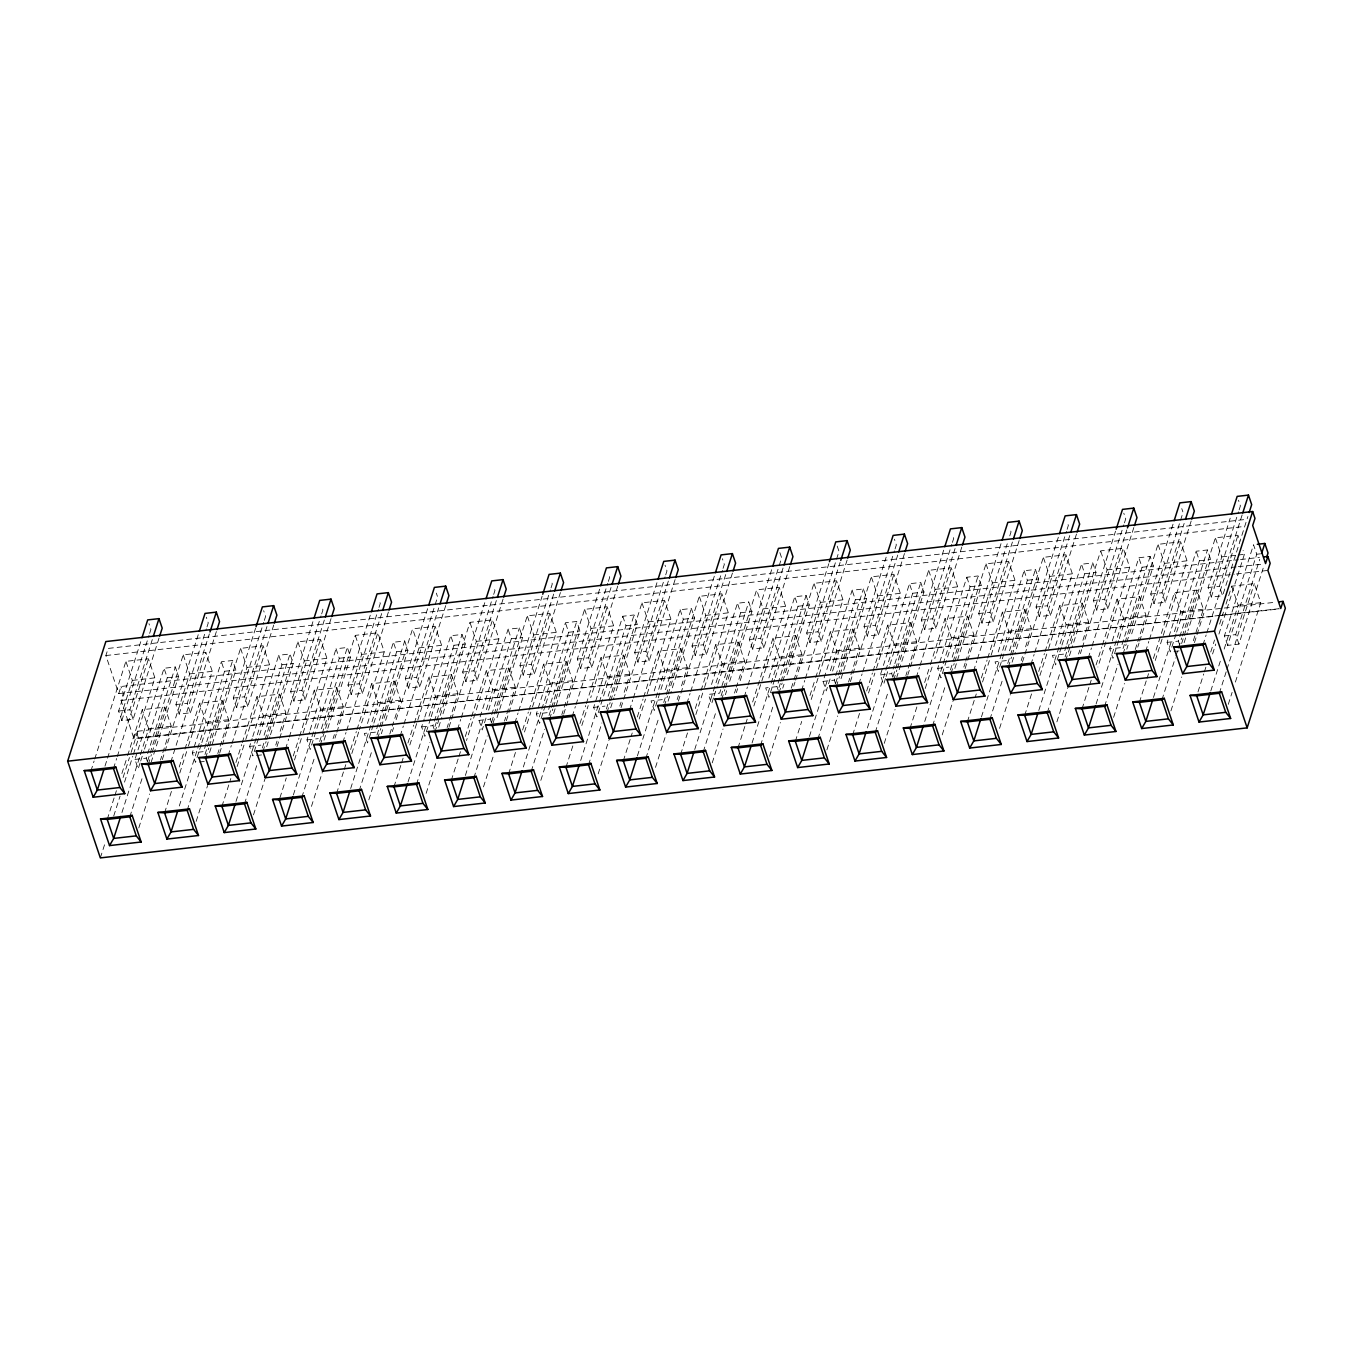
<?xml version="1.0" encoding="UTF-8"?>
<svg xmlns="http://www.w3.org/2000/svg" width="1353" height="1353" viewBox="0 0 1353 1353"><rect width="100%" height="100%" fill="white"/><g stroke="black" fill="none" stroke-linecap="round" stroke-linejoin="round"><path stroke-width="0.75" stroke-dasharray="5 3.75" d="M1236.168 566.907L118.743 693.615L105.872 655.545L108.155 648.425L1246.57 519.332M90.905 771.041L94.084 761.062M94.71 759.067L125.897 661.363L148.475 658.81L154.902 677.853L130.091 755.617M118.743 693.615L121.026 686.495L1238.435 559.787M1219.848 615.395L133.947 738.535L121.06 700.465L123.343 693.345L121.026 686.495M159.045 638.058L133.118 719.306L121.821 720.591L118.607 711.069L140.746 641.711M104.976 766.153L106.887 760.166M107.513 758.17L132.34 680.407L125.897 661.363M121.821 720.591L149.016 635.369M149.642 633.39L150.91 629.433L148.982 623.716M133.118 719.306L129.888 709.784L152.652 638.447M113.466 768.47L116.662 758.509M117.288 756.513L148.475 658.81M107.242 819.394L114.244 797.458M114.887 795.463L116.798 789.476M121.888 773.527L126.979 757.579M127.605 755.583L142.251 709.716L164.829 707.162L171.256 726.189L160.449 760.098M133.947 738.535L136.213 731.415L1274.627 602.322M123.089 777.535L129.448 757.612M100.342 857.903L104.807 843.934M113.72 816.028L120.079 796.088M124.527 782.135L132.797 756.209M133.44 754.213L138.53 738.264L136.213 731.415M140.069 762.991L138.175 768.927L134.962 759.422L164.051 668.264L175.332 666.978L178.545 676.5L151.35 761.705M121.956 812.493L139.782 756.665M140.408 754.67L148.678 728.76L142.251 709.716M140.695 761.012L143.858 751.101M144.5 749.122L167.265 677.785L164.051 668.264M147.528 761.942L146.242 758.137L175.332 666.978M129.82 816.823L142.555 776.943M147.646 760.995L149.557 755.008M150.183 753.029L164.829 707.162M148.238 764.53L151.418 754.568M152.06 752.572L183.23 654.869L205.808 652.315L212.252 671.342L187.424 749.105M216.379 631.563L190.452 712.794L179.171 714.08L175.941 704.558L198.705 633.221M138.801 827.884L149.625 793.991M162.309 759.642L189.674 673.912L183.23 654.869M179.171 714.08L206.349 628.874M206.992 626.896L208.261 622.938L206.316 617.222M190.452 712.794L187.238 703.289L209.36 633.931M170.816 761.976L205.808 652.315M164.592 812.882L171.594 790.947M179.222 767.033L184.312 751.067M184.955 749.072L199.584 703.222L222.163 700.651L228.606 719.695L217.782 753.587M179.797 773.037L186.799 751.101M201.208 744.59L195.508 762.432L192.295 752.911L221.385 661.769L232.665 660.484L235.896 670.006L208.7 755.211M179.289 805.999L197.115 750.171M197.758 748.175L206.028 722.248L199.584 703.222M201.834 742.611L224.598 671.274L221.385 661.769M206.113 743.71L203.576 751.625L192.295 752.911M206.738 741.732L232.665 660.484M187.171 810.329L199.889 770.449M204.98 754.5L206.891 748.513M207.533 746.518L222.163 700.651M205.588 758.035L208.768 748.057M209.394 746.078L240.58 648.375L263.159 645.804L269.585 664.847L244.775 742.611M273.729 625.052L247.785 706.3L236.504 707.585L233.291 698.063L256.055 626.727M196.151 821.389L207.601 785.501M219.66 753.147L247.024 667.401L240.58 648.375M236.504 707.585L263.7 622.38M264.325 620.384L265.594 616.427L263.666 610.71M247.785 706.3L244.572 696.778L267.336 625.441M228.15 755.481L231.329 745.503M231.972 743.507L263.159 645.804M221.926 806.388L230.839 778.465M235.929 762.517L241.663 744.573M242.288 742.577L256.935 696.71L279.496 694.157L285.94 713.2L279.581 733.14M237.13 766.542L244.132 744.607M270.465 734.831L293.229 663.494L290.016 653.973L278.735 655.258L281.948 664.78L252.859 755.921L249.628 746.416L252.165 738.484M252.791 736.506L278.735 655.258M235.997 801.483L263.361 715.754L256.935 696.71M264.089 735.22L290.016 653.973M244.504 803.817L257.239 763.938M262.33 747.989L279.496 694.157M262.922 751.541L266.101 741.562M266.744 739.567L297.914 641.863L320.492 639.309L326.936 658.336L302.108 736.1M266.676 746.721L269.839 736.81M331.062 618.558L305.135 699.805L293.855 701.074L290.624 691.569L313.389 620.232M253.485 814.878L264.934 778.99M275.758 745.097L277.027 741.106M276.993 746.636L304.357 660.907L297.914 641.863M293.855 701.074L321.033 615.869M321.676 613.89L322.944 609.932L321.642 606.127M305.135 699.805L301.922 690.284L324.686 618.947M285.5 748.97L288.679 739.009M289.322 737.013L320.492 639.309M279.902 797.881L286.278 777.941M293.263 756.023L298.996 738.061M299.639 736.083L314.268 690.216L336.846 687.662L343.29 706.689L336.914 726.629M294.48 760.031L301.482 738.095M327.815 728.337L350.579 657L347.349 647.478L336.068 648.764L339.282 658.268L310.192 749.427L306.979 739.905L309.499 731.99M310.141 729.994L336.068 648.764M293.347 794.989L320.712 709.243L314.268 690.216M321.422 728.726L347.349 647.478M301.837 797.323L314.572 757.443M319.663 741.495L321.574 735.508M322.217 733.512L336.846 687.662M320.255 745.029L355.264 635.369L377.842 632.798L384.269 651.842L359.458 729.605M324.01 740.226L327.172 730.316M388.396 612.046L362.469 693.294L351.188 694.579L347.975 685.058L370.739 613.721M311.461 806.388L322.285 772.495M333.092 738.586L334.377 734.611M334.969 738.146L336.237 734.155M336.88 732.159L361.691 654.395L355.264 635.369M351.188 694.579L378.383 609.374M379.009 607.396L380.278 603.421L378.992 599.616M362.469 693.294L359.255 683.772L382.02 612.435M342.833 742.476L346.013 732.497M346.656 730.502L377.842 632.798M336.609 793.382L343.611 771.447M344.254 769.451L346.165 763.464M350.613 749.511L356.346 731.567M356.972 729.571L371.618 683.722L394.18 681.151L400.623 700.194L392.353 726.104M351.814 753.536L358.816 731.601M367.475 723.5L393.402 642.252L404.699 640.984L407.913 650.489L385.148 721.826M350.681 788.495L378.045 702.748L371.618 683.722M373.225 725.09L367.542 742.932L364.312 733.411L375.61 732.125L404.699 640.984M373.868 723.111L396.632 651.774L393.402 642.252M359.188 790.828L371.906 750.949M376.997 734.983L378.908 729.013M379.55 727.018L394.18 681.151M377.605 738.535L380.785 728.557M381.428 726.561L412.597 628.857L435.176 626.304L441.619 645.33L409.164 747.025M381.36 733.715L382.611 729.757M445.746 605.552L419.819 686.8L408.521 688.068L405.308 678.563L428.072 607.226M368.811 799.894L378.992 767.98M389.799 734.087L391.71 728.1M392.319 731.635L393.588 727.66M396.125 719.678L419.041 647.901L412.597 628.857M408.521 688.068L437.611 596.927L436.326 593.121M419.819 686.8L416.606 677.278L438.727 607.92M400.184 735.964L403.363 726.003M403.989 724.007L435.176 626.304M393.96 786.871L400.945 764.952M401.587 762.957L403.498 756.97M407.946 743.017L413.68 725.073M414.322 723.077L428.952 677.21L451.53 674.657L457.957 693.683L447.15 727.576M430.575 718.595L424.876 736.421L421.662 726.899L424.182 718.984M424.825 717.005L450.752 635.758L462.033 634.472L465.263 643.994L442.482 715.331M408.031 781.983L426.483 724.159M429.019 716.194L435.395 696.254L428.952 677.21M431.201 716.616L453.965 645.28L450.752 635.758M434.228 729.436L432.943 725.631L462.033 634.472M416.521 784.317L429.899 742.442M434.989 726.493L436.258 722.502M436.884 720.506L451.53 674.657M434.939 732.024L469.948 622.363L492.526 619.809L498.953 638.836L466.497 740.531M438.693 727.221L441.856 717.31M503.079 599.058L477.152 680.288L465.872 681.574L462.658 672.052L484.78 602.694M426.144 793.382L436.326 761.485M449.01 727.136L450.921 721.149M451.564 719.153L476.374 641.39L469.948 622.363M465.872 681.574L493.067 596.369M493.693 594.39L494.961 590.415L493.676 586.61M477.152 680.288L473.939 670.784L496.703 599.447M457.517 729.47L460.696 719.492M461.339 717.496L492.526 619.809M451.293 780.377L458.295 758.441M458.938 756.445L460.832 750.475M465.297 736.506L471.013 718.561M471.656 716.566L486.285 670.716L508.863 668.145L515.307 687.189L504.483 721.081M486.015 718.037L482.226 729.927L478.996 720.405L508.085 629.246L519.383 627.978L522.596 637.483L496.044 720.709M465.364 775.489L483.816 717.665M486.37 709.682L492.729 689.742L486.285 670.716M488.551 710.105L511.316 638.768L508.085 629.246M491.579 722.925L490.293 719.119L519.383 627.978M473.871 777.823L487.232 735.947M491.68 721.995L493.591 716.008M494.234 714.012L508.863 668.145M492.915 723.534L495.469 715.551M496.111 713.555L527.281 615.852L549.859 613.298L556.303 632.341L531.475 710.105M560.43 592.546L534.503 673.794L523.205 675.079L519.992 665.558L542.13 596.199M483.495 786.888L493.676 754.974M506.36 720.642L508.271 714.655M508.897 712.659L533.725 634.895L527.281 615.852M523.205 675.079L550.4 589.857M551.043 587.879L552.295 583.921L551.009 580.116M534.503 673.794L531.272 664.272L554.053 592.935M514.867 722.959L518.047 712.997M518.673 711.001L549.859 613.298M508.627 773.882L515.628 751.947M522.63 730.011L528.363 712.067M529.006 710.071L543.635 664.205L566.214 661.651L572.64 680.677L561.833 714.587M524.474 732.024L530.85 712.084M545.259 705.589L539.559 723.415L536.346 713.91L565.436 622.752L576.716 621.467L579.93 630.988L552.751 716.194M523.34 766.982L541.166 711.154M541.792 709.158L550.062 683.248L543.635 664.205M545.885 703.611L568.649 632.274L565.436 622.752M550.164 704.693L547.627 712.625L536.346 713.91M550.789 702.714L576.716 621.467M531.205 771.311L544.566 729.436M549.03 715.483L550.942 709.496M551.567 707.501L566.214 661.651M549.622 719.018L552.802 709.057M553.445 707.061L584.631 609.357L607.193 606.804L613.636 625.83L590.737 697.607M617.763 586.052L591.836 667.283L580.555 668.568L577.325 659.046L600.106 587.709M540.828 780.377L551.009 748.48M563.694 714.13L591.058 628.401L584.631 609.357M580.555 668.568L607.751 583.363M608.376 581.384L609.645 577.427L608.36 573.604M591.836 667.283L588.623 657.778L611.387 586.441M572.201 716.464L575.38 706.503M576.023 704.507L607.193 606.804M565.977 767.371L572.979 745.435M579.98 723.5L585.697 705.556M586.339 703.56L600.969 657.71L623.547 655.14L629.991 674.183L623.632 694.123M581.824 725.529L588.183 705.589M622.769 616.258L625.999 625.762L596.893 716.921L593.679 707.399L622.769 616.258L634.067 614.972L637.28 624.494L614.516 695.831M580.691 760.487L607.412 676.737L600.969 657.71M608.14 696.22L634.067 614.972M588.555 764.817L601.916 722.942M606.364 708.989L623.547 655.14M606.973 712.524L610.152 702.545M610.778 700.566L641.965 602.863L664.543 600.292L670.987 619.336L646.159 697.099M610.71 707.72L613.873 697.81M675.113 579.541L649.186 660.788L637.889 662.074L634.675 652.552L657.44 581.215M598.161 773.882L608.985 739.99M619.809 706.08L621.078 702.089M621.044 707.636L648.408 621.89L641.965 602.863M637.889 662.074L665.084 576.868M665.71 574.873L666.978 570.915L665.05 565.199M649.186 660.788L645.956 651.267L668.72 579.93M629.551 709.97L632.73 699.991M633.356 697.996L664.543 600.292M623.31 760.876L632.223 732.954M637.314 717.005L643.047 699.061M643.673 697.066L658.319 651.199L680.897 648.645L687.324 667.672L680.965 687.612M639.157 719.035L645.516 699.095M654.192 690.994L680.119 609.746L691.4 608.461L694.613 617.983L671.849 689.32M637.381 755.972L664.746 670.242L658.319 651.199M680.119 609.746L683.333 619.268L654.243 710.41L651.03 700.905L662.31 699.619M665.473 689.709L691.4 608.461M645.888 758.306L658.623 718.426M663.714 702.478L665.625 696.507M666.251 694.512L680.897 648.645M664.306 706.012L667.486 696.051M668.128 694.055L699.315 596.352L721.876 593.798L728.32 612.824L703.509 690.588M668.061 701.209L671.223 691.298M732.447 573.046L706.52 654.294L695.239 655.562L692.009 646.041L714.79 574.721M655.512 767.371L666.336 733.478M677.143 699.586L678.411 695.594M678.377 701.125L680.288 695.154M680.931 693.159L705.742 615.395L699.315 596.352M695.239 655.562L722.434 570.357M723.06 568.378L724.329 564.421L722.401 558.704M706.52 654.294L703.306 644.772L726.071 573.435M686.884 703.459L690.064 693.497M690.706 691.501L721.876 593.798M680.66 754.365L687.662 732.43M695.29 708.515L700.38 692.55M701.023 690.571L715.652 644.704L738.231 642.151L744.674 661.177L736.404 687.104M695.865 714.519L702.867 692.584M711.526 684.483L737.453 603.252L748.75 601.967L751.964 611.488L729.199 682.825M694.732 749.477L722.096 663.731L715.652 644.704M713.488 697.962L711.577 703.915L708.363 694.393L719.661 693.125L748.75 601.967M714.113 695.983L717.276 686.089M717.902 684.094L740.666 612.757L737.453 603.252M703.239 751.811L715.957 711.932M721.048 695.983L722.959 689.996M723.601 688L738.231 642.151M721.656 699.518L724.836 689.556M725.462 687.561L756.648 589.857L779.227 587.287L785.653 606.33L753.841 706.029M725.394 694.715L726.662 690.74M789.797 566.535L763.87 647.783L752.572 649.068L749.359 639.546L772.123 568.209M712.219 762.872L723.026 728.979M734.493 693.074L735.761 689.1M736.353 692.635L737.639 688.643M740.176 680.677L763.092 608.884L756.648 589.857M752.572 649.068L781.662 557.91L779.734 552.21M763.87 647.783L760.64 638.261L783.404 566.924M744.218 696.964L747.414 686.986M748.04 684.99L779.227 587.287M737.994 747.871L744.996 725.935M745.638 723.94L747.549 717.953M752.64 702.004L773.003 638.193L795.581 635.639L802.008 654.683L791.184 688.576M768.876 677.988L794.803 596.741L806.084 595.472L809.297 604.977L786.533 676.314M752.065 742.983L770.534 685.159M771.159 683.164L779.429 657.237L773.003 638.193M774.609 679.578L768.927 697.421L765.713 687.899L776.994 686.614L806.084 595.472M775.252 677.599L798.016 606.262L794.803 596.741M760.572 745.3L773.307 705.437M779.024 687.476L780.309 683.502M780.935 681.506L795.581 635.639M778.99 693.024L782.169 683.045M782.812 681.049L813.982 583.346L836.56 580.792L843.004 599.819L811.191 699.518M782.744 688.203L784.013 684.246M847.13 560.041L821.203 641.288L809.923 642.557L806.692 633.052L828.831 563.694M769.553 756.361L780.377 722.468M793.704 686.123L794.972 682.149M795.615 680.153L820.425 602.389L813.982 583.346M809.923 642.557L839.012 551.415L837.067 545.699M821.203 641.288L817.99 631.766L840.112 562.408M801.568 690.453L804.747 680.491M805.39 678.496L836.56 580.792M795.344 741.359L801.703 721.42M809.973 695.51L815.064 679.561M815.707 677.565L830.336 631.699L852.914 629.145L859.358 648.172L848.534 682.064M830.065 679.02L826.26 690.909L823.047 681.388L852.136 590.246L863.417 588.961L866.647 598.483L840.078 681.709M809.415 736.472L827.867 678.648M830.421 670.682L836.78 650.742L830.336 631.699M832.585 671.088L855.35 599.768L852.136 590.246M835.63 683.925L834.327 680.119L863.417 588.961M817.922 738.806L830.641 698.926M835.731 682.977L837.642 676.99M838.285 674.995L852.914 629.145M836.34 686.512L839.52 676.551M840.145 674.555L871.332 576.852L893.91 574.281L900.337 593.324L875.526 671.088M904.48 553.529L878.537 634.777L867.256 636.062L864.043 626.54L886.164 557.182M826.903 749.866L837.71 715.974M850.411 681.624L852.305 675.637M852.948 673.642L877.776 595.878L871.332 576.852M867.256 636.062L894.451 550.857M895.077 548.878L896.346 544.904L894.418 539.204M878.537 634.777L875.323 625.255L898.088 553.935M858.901 683.958L862.081 673.98M862.724 671.984L893.91 574.281M852.678 734.865L859.679 712.93M866.681 690.994L872.414 673.05M873.04 671.054L887.686 625.204L910.248 622.634L916.691 641.677L905.867 675.57M868.525 693.024L874.884 673.084M885.505 678.462L883.61 684.415L880.38 674.893L909.47 583.735L920.767 582.466L923.981 591.971L896.785 677.193M867.391 727.982L885.2 672.153M885.843 670.158L894.113 644.231L887.686 625.204M886.13 676.483L889.293 666.572M889.936 664.594L912.7 593.257L909.47 583.735M892.963 677.413L891.678 673.608L894.198 665.693M894.84 663.697L920.767 582.466M875.256 732.311L887.991 692.432M893.081 676.466L894.976 670.496M895.618 668.5L910.248 622.634M893.673 680.018L896.853 670.039M897.496 668.044L928.665 570.34L951.244 567.786L957.687 586.83L934.771 658.607M961.814 547.035L935.887 628.282L924.606 629.551L921.376 620.046L944.14 548.709M884.236 743.372L895.06 709.462M907.745 675.113L935.109 589.384L928.665 570.34M924.606 629.551L951.785 544.346M952.427 542.367L953.696 538.409L952.394 534.604M935.887 628.282L932.674 618.761L955.438 547.424M916.252 677.447L919.431 667.486M920.074 665.49L951.244 567.786M910.028 728.371L917.03 706.435M924.657 682.504L929.748 666.555M930.39 664.56L945.02 618.693L967.598 616.139L974.025 635.166L965.754 661.093M925.232 688.508L932.234 666.572M966.82 577.241L970.033 586.762L940.944 677.904L937.73 668.399L966.82 577.241L978.101 575.955L981.331 585.477L954.136 670.682M924.725 721.47L942.551 665.642M943.193 663.646L951.463 637.737L945.02 618.693M952.174 657.203L978.101 575.955M932.589 725.8L945.324 685.92M950.415 669.972L967.598 616.139M951.007 673.506L954.203 663.545M954.829 661.549L986.016 563.846L1008.594 561.292L1015.021 580.319L990.21 658.082M1019.147 540.54L993.22 621.771L981.94 623.056L978.726 613.535L1001.491 542.198M942.212 734.865L953.036 700.972M963.843 667.08L965.129 663.088M965.095 668.619L992.442 582.872L986.016 563.846M981.94 623.056L1007.241 543.788M1009.761 535.873L1011.029 531.898L1009.744 528.093M993.22 621.771L990.007 612.266L1012.771 540.929M973.585 670.953L976.765 660.974M977.407 658.996L1008.594 561.292M967.361 721.859L976.274 693.954M981.365 677.988L987.098 660.044M987.724 658.048L1002.37 612.199L1024.931 609.628L1031.375 628.671L1025.016 648.611M982.566 682.013L989.567 660.078M998.226 651.977L1024.153 570.729L1035.451 569.461L1038.664 578.983L1015.9 650.303M981.432 716.972L1008.797 631.225L1002.37 612.199M1024.153 570.729L1027.384 580.251L998.294 671.409L995.064 661.888L1006.361 660.602M1009.524 650.708L1035.451 569.461M989.939 719.306L1002.658 679.426M1007.748 663.477L1024.931 609.628M1008.357 667.012L1011.537 657.034M1012.179 655.038L1043.349 557.351L1065.927 554.781L1072.371 573.824L1047.543 651.588M1012.112 662.192L1015.274 652.298M1076.498 534.029L1050.571 615.277L1039.273 616.562L1036.06 607.04L1058.824 535.703M999.563 728.371L1010.37 694.461M1021.194 660.568L1022.462 656.577M1022.428 662.124L1024.339 656.137M1024.965 654.142L1049.793 576.378L1043.349 557.351M1039.273 616.562L1066.468 531.357M1067.111 529.361L1068.363 525.404L1067.077 521.598M1050.571 615.277L1047.357 605.755L1070.122 534.418M1030.935 664.458L1034.115 654.48M1034.741 652.484L1065.927 554.781M1024.711 715.365L1031.696 693.429M1038.698 671.494L1044.431 653.55M1045.074 651.554L1059.703 605.687L1082.282 603.134L1088.708 622.16L1082.349 642.1M1039.916 675.502L1046.918 653.584M1055.577 645.482L1081.504 564.235L1092.784 562.949L1096.015 572.471L1073.233 643.808M1038.783 710.46L1066.147 624.731L1059.703 605.687M1061.327 647.072L1055.628 664.898L1052.414 655.393L1063.695 654.108L1066.232 646.176M1061.953 645.093L1084.717 573.757L1081.504 564.235M1066.857 644.197L1092.784 562.949M1047.273 712.794L1060.651 670.919M1065.099 656.966L1067.01 650.979M1067.635 649L1082.282 603.134M1065.69 660.501L1100.699 550.84L1123.278 548.286L1129.704 567.313L1097.892 667.012M1069.445 655.698L1072.608 645.787M1133.831 527.535L1107.904 608.782L1096.623 610.051L1093.41 600.529L1115.532 531.188M1056.896 721.859L1067.72 687.967M1078.527 654.074L1079.812 650.083M1080.404 653.617L1081.673 649.626M1082.315 647.647L1107.126 569.884L1100.699 550.84M1096.623 610.051L1123.819 524.846M1124.444 522.867L1125.713 518.909L1123.785 513.193M1107.904 608.782L1104.691 599.261L1126.829 529.902M1088.269 657.947L1091.448 647.986M1092.091 645.99L1123.278 548.286M1082.045 708.854L1089.047 686.918M1089.689 684.922L1091.583 678.952M1096.048 664.983L1101.765 647.038M1102.407 645.06L1117.037 599.193L1139.615 596.639L1146.059 615.666L1137.788 641.593M1118.66 640.561L1112.978 658.404L1109.748 648.882L1111.642 642.946M1112.284 640.967L1138.837 557.74L1150.135 556.455L1153.348 565.977L1130.584 637.314M1096.116 703.966L1123.48 618.22L1117.037 599.193M1119.286 638.582L1142.067 567.245L1138.837 557.74M1150.135 556.455L1121.045 647.613L1109.748 648.882M1104.623 706.3L1117.984 664.424M1123.075 648.476L1124.343 644.485M1124.986 642.489L1139.615 596.639M1123.041 654.006L1126.22 644.045M1126.863 642.049L1158.033 544.346L1180.611 541.775L1187.055 560.818L1155.225 660.518M1126.795 649.203L1128.047 645.229M1191.181 521.023L1165.254 602.271L1153.957 603.556L1150.743 594.035L1173.508 522.698M1113.604 717.361L1124.428 683.468M1135.235 649.558L1137.146 643.588M1137.738 647.123L1139.023 643.132M1139.649 641.136L1164.476 563.372L1158.033 544.346M1153.957 603.556L1183.046 512.398L1181.761 508.593M1165.254 602.271L1162.024 592.749L1184.163 523.408M1145.619 651.453L1148.798 641.474M1149.424 639.479L1180.611 541.775M1139.378 702.359L1146.38 680.424M1147.023 678.428L1148.934 672.441M1153.382 658.488L1174.387 592.682L1196.965 590.128L1203.392 609.171L1192.585 643.064M1176.011 634.067L1170.311 651.909L1167.098 642.387L1196.187 551.229L1207.468 549.961L1210.681 559.466L1187.917 630.802M1153.466 697.471L1171.918 639.631M1174.455 631.665L1180.814 611.725L1174.387 592.682M1176.636 632.088L1199.401 560.751L1196.187 551.229M1179.664 644.907L1178.378 641.102L1207.468 549.961M1161.956 699.789L1175.317 657.93M1175.96 655.934L1177.871 649.947M1178.514 647.952L1181.693 637.99M1182.319 635.995L1196.965 590.128M1181.643 643.521L1183.554 637.534M1184.196 635.538L1215.383 537.834L1237.944 535.281L1239.889 540.997M1184.129 642.692L1187.291 632.781M1242.139 514.918L1219.374 586.255L1222.588 595.777L1211.307 597.045L1208.077 587.54L1230.215 518.182M1170.937 710.849L1181.761 676.957M1194.445 642.607L1196.356 636.637M1196.999 634.642L1221.81 556.878L1215.383 537.834M1211.307 597.045L1238.502 511.84M1239.128 509.861L1240.397 505.904L1238.469 500.187M1202.952 644.941L1206.132 634.98M1206.775 632.984L1237.944 535.281M1223.23 593.781L1247.889 516.508M1197.997 691.873L1203.73 673.912M1204.356 671.934L1206.267 665.947M1210.732 651.994L1214.537 640.02M1219.628 624.071L1223.45 612.114M1226.004 604.131L1231.72 586.187L1254.299 583.633L1260.742 602.66L1234.646 684.415M1212.576 654.006L1215.755 644.045M1218.935 634.067L1244.388 554.307L1243.103 550.502M1227.645 645.398L1224.431 635.876L1253.521 544.735L1256.751 554.24L1227.645 645.398L1238.942 644.113L1264.243 564.861M1210.8 690.96L1220.981 659.063M1224.161 649.085L1238.164 605.231L1231.72 586.187M1238.942 644.113L1235.729 634.608L1259.744 559.296M1219.307 693.294L1226.308 671.359M1226.934 669.363L1254.299 583.633M1228.287 704.355L1232.109 692.398M105.872 655.545L1244.286 526.452M132.34 680.407L154.902 677.853M189.674 673.912L212.252 671.342M247.024 667.401L269.585 664.847M304.357 660.907L326.936 658.336M361.691 654.395L384.269 651.842M419.041 647.901L441.619 645.33M476.374 641.39L498.953 638.836M533.725 634.895L556.303 632.341M591.058 628.401L613.636 625.83M648.408 621.89L670.987 619.336M705.742 615.395L728.32 612.824M763.092 608.884L785.653 606.33M820.425 602.389L843.004 599.819M877.776 595.878L900.337 593.324M935.109 589.384L957.687 586.83M992.442 582.872L1015.021 580.319M1049.793 576.378L1072.371 573.824M1107.126 569.884L1129.704 567.313M1164.476 563.372L1187.055 560.818M1221.81 556.878L1236.185 555.237M1238.232 555.018L1244.388 554.307M167.265 677.785L178.545 676.5M224.598 671.274L235.896 670.006M281.948 664.78L293.229 663.494M339.282 658.268L350.579 657M396.632 651.774L407.913 650.489M453.965 645.28L465.263 643.994M511.316 638.768L522.596 637.483M568.649 632.274L579.93 630.988M625.999 625.762L637.28 624.494M683.333 619.268L694.613 617.983M740.666 612.757L751.964 611.488M798.016 606.262L809.297 604.977M855.35 599.768L866.647 598.483M912.7 593.257L923.981 591.971M970.033 586.762L981.331 585.477M1027.384 580.251L1038.664 578.983M1084.717 573.757L1096.015 572.471M1142.067 567.245L1153.348 565.977M1199.401 560.751L1210.681 559.466M1256.751 554.24L1260.506 553.817M1240.532 559.55L1259.44 557.402M1238.266 566.67L1263.854 564.015M121.06 700.465L1234.274 574.23M1236.388 573.993L1267.879 570.425M118.607 711.069L129.888 709.784M175.941 704.558L187.238 703.289M233.291 698.063L244.572 696.778M290.624 691.569L301.922 690.284M347.975 685.058L359.255 683.772M405.308 678.563L416.606 677.278M462.658 672.052L473.939 670.784M519.992 665.558L531.272 664.272M577.325 659.046L588.623 657.778M634.675 652.552L645.956 651.267M692.009 646.041L703.306 644.772M749.359 639.546L760.64 638.261M806.692 633.052L817.99 631.766M864.043 626.54L875.323 625.255M921.376 620.046L932.674 618.761M978.726 613.535L990.007 612.266M1036.06 607.04L1047.357 605.755M1093.41 600.529L1104.691 599.261M1150.743 594.035L1162.024 592.749M1208.077 587.54L1219.374 586.255M148.678 728.76L171.256 726.189M206.028 722.248L228.606 719.695M263.361 715.754L285.94 713.2M320.712 709.243L343.29 706.689M378.045 702.748L400.623 700.194M435.395 696.254L457.957 693.683M492.729 689.742L515.307 687.189M550.062 683.248L572.64 680.677M607.412 676.737L629.991 674.183M664.746 670.242L687.324 667.672M722.096 663.731L744.674 661.177M779.429 657.237L802.008 654.683M836.78 650.742L859.358 648.172M894.113 644.231L916.691 641.677M951.463 637.737L974.025 635.166M1008.797 631.225L1031.375 628.671M1066.147 624.731L1088.708 622.16M1123.48 618.22L1146.059 615.666M1180.814 611.725L1203.392 609.171M1238.164 605.231L1260.742 602.66M1221.945 615.158L1280.767 608.495M138.53 738.264L1216.043 616.089M1218.14 615.852L1279.042 608.935M134.962 759.422L146.242 758.137M249.628 746.416L260.926 745.131M306.979 739.905L318.259 738.637M421.662 726.899L432.943 725.631M478.996 720.405L490.293 719.119M593.679 707.399L604.977 706.114M823.047 681.388L834.327 680.119M880.38 674.893L891.678 673.608M937.73 668.399L949.011 667.114M1167.098 642.387L1178.378 641.102M1224.431 635.876L1235.729 634.608M199.28 762.01L204.912 761.367M256.613 755.498L262.262 754.856M1174.066 651.469L1179.715 650.827M776.994 686.614L778.279 690.419"/><path stroke-width="1.5" d="M1278.839 601.848L1283.033 601.375L1285.35 608.224L1247.162 727.863L100.342 857.903L67.65 761.198L105.838 641.559L1252.658 511.535L1254.975 518.385L1252.692 525.505L1265.562 563.575L1267.846 556.455L1263.634 556.929M141.997 637.753L147.697 619.911L158.977 618.642L162.208 628.147L159.671 636.079M103.691 770.128L97.331 790.067L93.205 797.238L124.797 793.653L115.8 767.016L84.19 770.584L93.205 797.238M153.295 636.468L158.977 618.642M120.688 816.485L113.686 838.42L109.542 845.591L141.152 842.006L132.137 815.352L100.528 818.937L109.542 845.591M199.348 631.242L205.03 613.416L216.328 612.131L219.541 621.653L217.021 629.585M161.683 761.638L154.682 783.573L150.538 790.744L182.148 787.158L173.133 760.504L141.524 764.09L150.538 790.744M210.003 631.952L216.328 612.131M177.395 811.986L171.019 831.926L166.893 839.08L198.502 835.511L189.488 808.857L157.878 812.443L166.893 839.08M256.055 626.727L262.381 606.905L273.661 605.637L276.891 615.141L274.355 623.073M219.017 755.143L212.015 777.062L207.888 784.233L239.481 780.647L230.467 754.01L198.874 757.595L207.888 784.233M267.979 623.462L273.661 605.637M235.371 803.479L228.369 825.415L224.226 832.585L255.835 829L246.821 802.346L215.212 805.931L224.226 832.585M314.031 618.236L319.714 600.411L331.011 599.125L334.225 608.647L331.688 616.579M276.35 748.632L269.365 770.567L265.222 777.738L296.831 774.153L287.817 747.499L256.207 751.084L265.222 777.738M325.312 616.968L331.011 599.125M292.705 796.985L285.703 818.92L281.576 826.091L313.169 822.506L304.171 795.852L272.562 799.437L281.576 826.091M371.365 611.742L377.064 593.899L388.345 592.631L391.558 602.153L389.038 610.068M333.058 744.133L326.699 764.073L322.555 771.227L354.165 767.641L345.15 741.004L313.558 744.59L322.555 771.227M382.662 610.457L388.345 592.631M350.055 790.473L343.053 812.409L338.91 819.58L370.519 815.994L361.505 789.357L329.895 792.926L338.91 819.58M428.715 605.248L434.398 587.405L445.695 586.12L448.908 595.641L446.372 603.573M390.408 737.622L384.032 757.562L379.905 764.733L411.515 761.147L402.501 734.493L370.891 738.078L379.905 764.733M439.996 603.962L445.695 586.12M407.388 783.979L400.387 805.914L396.26 813.085L427.852 809.5L418.855 782.846L387.246 786.431L396.26 813.085M486.048 598.736L491.748 580.911L503.028 579.625L506.242 589.147L503.722 597.062M448.384 729.132L441.382 751.067L437.239 758.238L468.848 754.653L459.834 727.999L428.241 731.584L437.239 758.238M497.346 597.451L503.028 579.625M464.096 779.48L457.737 799.403L453.593 806.574L485.203 802.989L476.188 776.351L444.579 779.937L453.593 806.574M542.756 594.221L549.081 574.399L560.362 573.131L563.592 582.636L561.055 590.568M505.718 722.62L498.716 744.556L494.589 751.727L526.199 748.141L517.184 721.487L485.575 725.073L494.589 751.727M554.679 590.957L560.362 573.131M522.072 770.973L515.07 792.909L510.927 800.08L542.536 796.494L533.522 769.84L501.929 773.426L510.927 800.08M600.732 585.731L606.432 567.905L617.712 566.619L620.926 576.141L618.406 584.056M563.068 716.126L556.066 738.061L551.923 745.232L583.532 741.647L574.518 714.993L542.908 718.578L551.923 745.232M612.013 584.462L617.712 566.619M579.405 764.479L572.42 786.414L568.277 793.568L599.886 790L590.872 763.346L559.263 766.931L568.277 793.568M658.065 579.236L663.765 561.394L675.046 560.125L678.276 569.63L675.739 577.562M619.775 711.61L613.399 731.55L609.273 738.721L640.865 735.136L631.868 708.498L600.258 712.084L609.273 738.721M669.363 577.951L675.046 560.125M636.756 757.968L629.754 779.903L625.61 787.074L657.22 783.488L648.205 756.834L616.613 760.42L625.61 787.074M715.416 572.725L721.098 554.899L732.396 553.614L735.609 563.136L733.089 571.067M677.109 705.116L670.75 725.056L666.606 732.227L698.216 728.641L689.201 701.987L657.592 705.573L666.606 732.227M726.696 571.456L732.396 553.614M694.089 751.473L687.087 773.409L682.961 780.58L714.57 776.994L705.556 750.34L673.946 753.925L682.961 780.58M772.749 566.231L778.449 548.388L789.729 547.119L792.959 556.641L790.423 564.556M735.085 696.626L728.083 718.561L723.956 725.715L755.549 722.13L746.552 695.493L714.942 699.078L723.956 725.715M784.047 564.945L789.729 547.119M750.797 746.957L744.438 766.897L740.294 774.068L771.903 770.483L762.889 743.846L731.28 747.414L740.294 774.068M829.457 561.715L835.782 541.893L847.079 540.608L850.293 550.13L847.756 558.062M792.435 690.115L785.433 712.05L781.29 719.221L812.899 715.636L803.885 688.981L772.275 692.567L781.29 719.221M840.754 560.43L847.079 540.608M808.773 738.467L801.771 760.403L797.644 767.574L829.237 763.988L820.239 737.334L788.63 740.92L797.644 767.574M887.433 553.225L893.132 535.399L904.413 534.114L907.643 543.635L905.106 551.55M849.769 683.62L842.767 705.556L838.623 712.71L870.233 709.141L861.218 682.487L829.626 686.072L838.623 712.71M898.73 551.939L904.413 534.114M866.123 731.973L859.121 753.892L854.978 761.062L886.587 757.477L877.573 730.84L845.963 734.425L854.978 761.062M944.783 546.73L950.466 528.888L961.763 527.602L964.977 537.124L962.44 545.056M907.102 677.109L900.117 699.044L895.974 706.215L927.583 702.63L918.569 675.976L886.959 679.561L895.974 706.215M956.064 545.445L961.763 527.602M923.456 725.462L916.455 747.397L912.328 754.568L943.92 750.983L934.923 724.329L903.314 727.914L912.328 754.568M1002.116 540.219L1007.816 522.393L1019.097 521.108L1022.31 530.63L1019.79 538.545M963.81 672.61L957.45 692.55L953.307 699.721L984.916 696.135L975.902 669.481L944.309 673.067L953.307 699.721M1013.414 538.951L1019.097 521.108M980.807 718.967L973.805 740.903L969.661 748.057L1001.271 744.471L992.256 717.834L960.647 721.42L969.661 748.057M1059.467 533.725L1065.149 515.882L1076.447 514.614L1079.66 524.118L1077.123 532.05M1021.786 664.12L1014.784 686.039L1010.657 693.21L1042.267 689.624L1033.252 662.987L1001.643 666.555L1010.657 693.21M1070.747 532.439L1076.447 514.614M1037.497 714.452L1031.138 734.391L1027.012 741.562L1058.604 737.977L1049.59 711.323L1017.997 714.908L1027.012 741.562M1116.174 529.192L1122.5 509.388L1133.78 508.102L1136.994 517.624L1134.474 525.556M1079.136 657.609L1072.134 679.544L1067.991 686.715L1099.6 683.13L1090.586 656.476L1058.976 660.061L1067.991 686.715M1127.455 527.924L1133.78 508.102M1095.473 705.962L1088.488 727.897L1084.345 735.068L1115.954 731.483L1106.94 704.828L1075.331 708.414L1084.345 735.068M1174.15 520.719L1179.833 502.876L1191.114 501.608L1194.344 511.113L1191.807 519.045M1136.469 651.114L1129.467 673.05L1125.341 680.204L1156.95 676.618L1147.936 649.981L1116.326 653.567L1125.341 680.204M1185.431 519.434L1191.114 501.608M1152.824 699.45L1145.822 721.386L1141.678 728.557L1173.288 724.971L1164.273 698.317L1132.681 701.903L1141.678 728.557M1231.484 514.208L1237.183 496.382L1248.464 495.097L1251.677 504.618L1249.157 512.55M1193.82 644.603L1186.818 666.539L1182.674 673.709L1214.284 670.124L1205.269 643.47L1173.66 647.055L1182.674 673.709M1242.764 512.939L1248.464 495.097M1247.162 727.863L1214.47 631.158L1252.658 511.535M1210.157 692.956L1203.172 714.891L1199.029 722.062L1230.638 718.477L1221.624 691.823L1190.014 695.408L1199.029 722.062M1261.656 553.36L1264.818 543.449L1257.292 544.312M1266.763 556.929L1268.032 552.971L1264.818 543.449M1283.033 601.375L1280.767 608.495L1267.879 570.425L1270.163 563.305L1267.846 556.455M84.19 770.584L90.905 771.041L113.466 768.47L115.8 767.016M141.524 764.09L148.238 764.53L170.816 761.976L173.133 760.504M100.528 818.937L107.242 819.394L129.82 816.823L132.137 815.352M198.874 757.595L205.588 758.035L228.15 755.481L230.467 754.01M157.878 812.443L164.592 812.882L187.171 810.329L189.488 808.857M256.207 751.084L262.922 751.541L285.5 748.97L287.817 747.499M215.212 805.931L221.926 806.388L244.504 803.817L246.821 802.346M313.558 744.59L320.255 745.029L342.833 742.476L345.15 741.004M272.562 799.437L279.276 799.877L301.837 797.323L304.171 795.852M370.891 738.078L377.605 738.535L400.184 735.964L402.501 734.493M329.895 792.926L336.609 793.382L359.188 790.828L361.505 789.357M428.241 731.584L434.939 732.024L457.517 729.47L459.834 727.999M387.246 786.431L393.96 786.871L416.521 784.317L418.855 782.846M485.575 725.073L492.289 725.529L514.867 722.959L517.184 721.487M444.579 779.937L451.293 780.377L473.871 777.823L476.188 776.351M542.908 718.578L549.622 719.018L572.201 716.464L574.518 714.993M501.929 773.426L508.627 773.882L531.205 771.311L533.522 769.84M600.258 712.084L606.973 712.524L629.551 709.97L631.868 708.498M559.263 766.931L565.977 767.371L588.555 764.817L590.872 763.346M657.592 705.573L664.306 706.012L686.884 703.459L689.201 701.987M616.613 760.42L623.31 760.876L645.888 758.306L648.205 756.834M714.942 699.078L721.656 699.518L744.218 696.964L746.552 695.493M673.946 753.925L680.66 754.365L703.239 751.811L705.556 750.34M772.275 692.567L778.99 693.024L801.568 690.453L803.885 688.981M731.28 747.414L737.994 747.871L760.572 745.3L762.889 743.846M829.626 686.072L836.34 686.512L858.901 683.958L861.218 682.487M788.63 740.92L795.344 741.359L817.922 738.806L820.239 737.334M886.959 679.561L893.673 680.018L916.252 677.447L918.569 675.976M845.963 734.425L852.678 734.865L875.256 732.311L877.573 730.84M944.309 673.067L951.007 673.506L973.585 670.953L975.902 669.481M903.314 727.914L910.028 728.371L932.589 725.8L934.923 724.329M1001.643 666.555L1008.357 667.012L1030.935 664.458L1033.252 662.987M960.647 721.42L967.361 721.859L989.939 719.306L992.256 717.834M1058.976 660.061L1065.69 660.501L1088.269 657.947L1090.586 656.476M1017.997 714.908L1024.711 715.365L1047.273 712.794L1049.59 711.323M1116.326 653.567L1123.041 654.006L1145.619 651.453L1147.936 649.981M1075.331 708.414L1082.045 708.854L1104.623 706.3L1106.94 704.828M1173.66 647.055L1180.374 647.512L1202.952 644.941L1205.269 643.47M1132.681 701.903L1139.378 702.359L1161.956 699.789L1164.273 698.317M1190.014 695.408L1196.728 695.848L1219.307 693.294L1221.624 691.823M67.65 761.198L1214.47 631.158M124.797 793.653L119.91 787.514L97.331 790.067L90.905 771.041M182.148 787.158L177.243 781.019L154.682 783.573L148.238 764.53M239.481 780.647L234.593 774.508L212.015 777.062L205.588 758.035M296.831 774.153L291.927 768.014L269.365 770.567L262.922 751.541M354.165 767.641L349.277 761.502L326.699 764.073L320.255 745.029M411.515 761.147L406.61 755.008L384.032 757.562L377.605 738.535M468.848 754.653L463.961 748.497L441.382 751.067L434.939 732.024M526.199 748.141L521.294 742.002L498.716 744.556L492.289 725.529M583.532 741.647L578.644 735.508L556.066 738.061L549.622 719.018M640.865 735.136L635.978 728.996L613.399 731.55L606.973 712.524M698.216 728.641L693.328 722.502L670.75 725.056L664.306 706.012M755.549 722.13L750.661 715.991L728.083 718.561L721.656 699.518M812.899 715.636L807.995 709.496L785.433 712.05L778.99 693.024M870.233 709.141L865.345 702.985L842.767 705.556L836.34 686.512M927.583 702.63L922.678 696.491L900.117 699.044L893.673 680.018M984.916 696.135L980.029 689.979L957.45 692.55L951.007 673.506M1042.267 689.624L1037.362 683.485L1014.784 686.039L1008.357 667.012M1099.6 683.13L1094.712 676.99L1072.134 679.544L1065.69 660.501M1156.95 676.618L1152.046 670.479L1129.467 673.05L1123.041 654.006M1214.284 670.124L1209.396 663.985L1186.818 666.539L1180.374 647.512M141.152 842.006L136.264 835.866L113.686 838.42L107.242 819.394M198.502 835.511L193.597 829.355L171.019 831.926L164.592 812.882M255.835 829L250.948 822.861L228.369 825.415L221.926 806.388M313.169 822.506L308.281 816.349L285.703 818.92L279.276 799.877M370.519 815.994L365.631 809.855L343.053 812.409L336.609 793.382M427.852 809.5L422.965 803.361L400.387 805.914L393.96 786.871M485.203 802.989L480.298 796.849L457.737 799.403L451.293 780.377M542.536 796.494L537.648 790.355L515.07 792.909L508.627 773.882M599.886 790L594.982 783.844L572.42 786.414L565.977 767.371M657.22 783.488L652.332 777.349L629.754 779.903L623.31 760.876M714.57 776.994L709.665 770.838L687.087 773.409L680.66 754.365M771.903 770.483L767.016 764.344L744.438 766.897L737.994 747.871M829.237 763.988L824.349 757.849L801.771 760.403L795.344 741.359M886.587 757.477L881.699 751.338L859.121 753.892L852.678 734.865M943.92 750.983L939.033 744.843L916.455 747.397L910.028 728.371M1001.271 744.471L996.383 738.332L973.805 740.903L967.361 721.859M1058.604 737.977L1053.716 731.838L1031.138 734.391L1024.711 715.365M1115.954 731.483L1111.05 725.326L1088.488 727.897L1082.045 708.854M1173.288 724.971L1168.4 718.832L1145.822 721.386L1139.378 702.359M1230.638 718.477L1225.733 712.321L1203.172 714.891L1196.728 695.848M1202.952 644.941L1209.396 663.985M1219.307 693.294L1225.733 712.321M1145.619 651.453L1152.046 670.479M1161.956 699.789L1168.4 718.832M1088.269 657.947L1094.712 676.99M1104.623 706.3L1111.05 725.326M1030.935 664.458L1037.362 683.485M1047.273 712.794L1053.716 731.838M973.585 670.953L980.029 689.979M989.939 719.306L996.383 738.332M916.252 677.447L922.678 696.491M932.589 725.8L939.033 744.843M858.901 683.958L865.345 702.985M875.256 732.311L881.699 751.338M801.568 690.453L807.995 709.496M817.922 738.806L824.349 757.849M744.218 696.964L750.661 715.991M760.572 745.3L767.016 764.344M686.884 703.459L693.328 722.502M703.239 751.811L709.665 770.838M629.551 709.97L635.978 728.996M645.888 758.306L652.332 777.349M572.201 716.464L578.644 735.508M588.555 764.817L594.982 783.844M514.867 722.959L521.294 742.002M531.205 771.311L537.648 790.355M457.517 729.47L463.961 748.497M473.871 777.823L480.298 796.849M400.184 735.964L406.61 755.008M416.521 784.317L422.965 803.361M342.833 742.476L349.277 761.502M359.188 790.828L365.631 809.855M285.5 748.97L291.927 768.014M301.837 797.323L308.281 816.349M228.15 755.481L234.593 774.508M244.504 803.817L250.948 822.861M170.816 761.976L177.243 781.019M187.171 810.329L193.597 829.355M113.466 768.47L119.91 787.514M129.82 816.823L136.264 835.866"/></g></svg>
